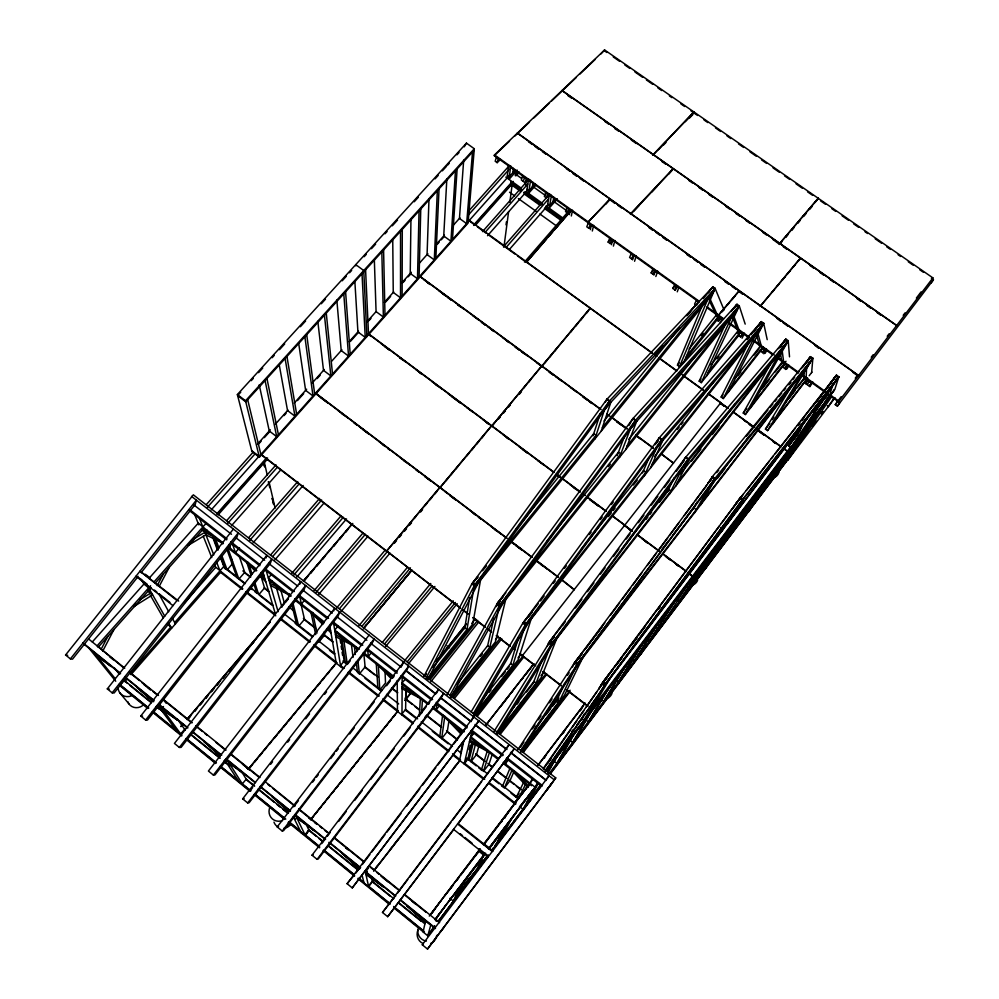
<?xml version="1.0" encoding="UTF-8"?>
<svg xmlns="http://www.w3.org/2000/svg" width="999" height="999" viewBox="0 0 999 999"><rect width="100%" height="100%" fill="white"/><g stroke="black" fill="none" stroke-linecap="round" stroke-linejoin="round"><path stroke-width="1.5" d="M400.537 231.281L400.524 297.789L393.244 292.407L392.744 239.485M402.122 296.004L402.285 229.37M401.973 714.972L402.172 677.022M410.951 219.106L410.239 273.414L417.495 278.746L419.043 210.889M405.594 710.464L405.919 690.471M406.019 699.05L406.143 691.47M419.081 276.973L420.766 208.991M804.158 371.116L803.97 378.671L806.043 380.157L807.642 378.009M428.983 198.938L427.072 254.608L434.303 259.902L437.337 190.722M806.043 380.157L806.63 366.72L812.861 358.304L810.539 356.655L801.298 368.643M435.864 258.142L439.048 188.848M446.84 178.983L443.731 235.989L450.936 241.234L455.444 170.779M419.28 716.333L420.354 698.388M452.485 239.498L457.13 168.918M421.541 713.411L422.427 700.012M439.697 487.837L491.458 425.786L368.594 334.078M463.686 160.152L459.453 218.406L466.645 223.626L472.515 151.96M440.01 487.812L491.633 425.924L553.783 472.315M466.458 143.132L237.362 394.543L251.923 451.511L259.365 457.255L468.081 223.052L474.3 148.751L466.458 143.132L464.273 146.803M811.625 372.627L812.861 358.304L702.509 501.61M436.863 704.195L436.251 709.69L439.423 705.706M507.08 178.022L508.578 166.021M510.726 165.884L509.003 179.395L517.257 170.117M506.018 224.862L506.431 221.79M511.063 186.338L511.463 183.267L512.262 183.828L509.827 202.31M512.812 172.74L513.374 168.381M512.05 182.867L512.2 181.681L473.913 224.738M503.946 246.978L508.616 211.551M439.71 737.1L442.707 714.672M515.521 175.424L517.757 171.915M444.805 716.32L441.658 738.636L447.302 731.48L448.963 720.828M525.549 184.89L526.211 180.394M526.623 192.02L528.608 178.784M491.57 426.348L541.608 366.021L420.017 276.611M491.695 426.186L541.783 366.146L600.724 409.49M530.569 180.182L528.546 193.406L535.751 185.24M532.405 186.763L533.079 182.467M464.722 628.558L469.642 597.752M570.978 210.439L526.248 262.487L546.528 239.086M466.62 631.743L474.225 585.726L596.091 435.314L593.768 433.603L515.696 529.845M481.031 577.322L472.739 624.125L428.084 679.732M547.215 206.781L549.537 193.744M551.498 195.155L549.15 208.167L557.342 198.789M553.071 201.548L553.846 197.315M569.355 214.598L570.254 210.24M571.316 215.996L572.539 210.19M541.508 366.483L590.247 308.042L468.606 219.892M541.683 366.608L590.409 308.167L651.86 352.697M460.514 753.471L463.099 741.52M459.59 760.339L463.798 740.983M487.487 646.415L493.831 618.369M496.491 606.555L497.152 603.608L505.831 592.782M497.44 605.194L498.064 602.484L500.449 604.308L499.825 607.017L736.525 311.064L738.511 306.805L736.226 305.182L632.804 418.743L628.92 425.499M489.31 649.55L499.55 605.444L620.829 453.871L618.493 452.147L555.357 530.944M590.334 229.608L591.346 225.312M464.148 763.935L471.84 731.58M592.307 231.019L593.668 225.312M469.193 749.799L470.254 745.391M506.331 596.977L495.404 641.87L450.924 697.876M467.719 759.34L472.152 741.42M429.845 915.334L480.132 848.825M468.993 760.152L473.414 742.619M475.499 744.255L470.954 761.688L476.573 754.47L479.021 745.541M828.333 390.884L827.184 395.279L829.27 396.778L834.877 389.223L838.835 376.798L836.5 375.137L813.211 405.769M431.793 913.386L435.015 908.516M611.413 244.693L612.537 240.472M613.386 246.116L614.909 240.497M427.747 935.776L430.756 925.161L425.562 920.953L423.077 931.992L427.747 935.776L433.578 928.059M517.332 133.142L610.002 199.013L587.774 222.515L494.293 155.657L494.505 154.907L604.595 49.95L693.893 111.95L693.581 112.7L691.021 110.926M428.084 934.864L434.677 926.16M829.27 396.778L832.567 385.227L838.835 376.798L796.128 440.646M497.165 162.662L498.214 159.016L496.253 157.605L495.204 161.264L497.165 162.662L500.524 159.44M517.107 133.903L517.457 133.029L630.756 213.561L630.456 214.273M510.539 664.148L518.406 637.849M632.579 259.852L633.828 255.707M634.577 261.276L636.251 255.756M431.693 930.094L434.627 926.011M512.25 667.27L525.187 625.087L645.854 472.352L643.506 470.616L580.681 550.024M481.418 769.917L487.524 750.174M523.326 181.418L524.463 177.81M525.299 182.829L526.436 179.221L522.489 176.398L521.366 180.007L525.299 182.829L528.621 179.558M531.93 616.545L518.319 659.54L474.05 715.933M435.864 920.903L437.225 916.607M489.535 752.16L483.391 771.465L488.986 764.223L492.32 754.158M593.069 435.764L600.199 413.711M522.24 655.819L720.828 402.672L708.279 393.581M594.904 438.948L604.52 409.602L611.088 401.536L601.186 431.193M265.971 558.029L266.883 555.257L140.734 716.046L145.629 720.029L147.465 720.092L270.404 563.249L271.79 559.09L145.629 720.029M653.858 275.075L655.219 271.004M655.856 276.511L657.692 271.079M546.353 197.902L547.564 194.33L545.579 192.919L544.38 196.478L546.353 197.902L549.65 194.605M600.973 53.921L604.595 49.95M567.519 213.037L568.793 209.515L566.795 208.092L565.534 211.613L567.519 213.037L570.779 209.715M299.675 584.39L300.674 581.655L174.438 743.431L179.37 747.439L181.094 747.402L304.096 589.597L305.619 585.526L179.37 747.439M675.237 290.384L676.223 287.712M456.88 880.544L458.966 877.509M677.247 291.82L678.746 287.824M617.157 455.681L624.687 435.664M541.945 660.314L533.154 683.416L526.498 691.982M547.44 645.866L548.538 642.981L562.787 624.737M619.492 457.405L630.357 428.883L636.887 420.754L625.736 449.587M548.488 644.33L549.438 641.833L551.86 643.693L550.886 646.166L785.164 345.754L787.449 341.683L785.139 340.035L685.539 457.442L681.355 464.023M738.736 291.446L739.11 290.771L610.177 199.126L588.211 221.915L587.936 222.627L699.1 302.123M588.786 228.259L590.122 224.775L588.124 223.339L586.788 226.835L588.786 228.259L592.007 224.9M535.327 685.089L550.961 644.842L671.016 490.946L668.656 489.198L621.915 549.025M507.092 759.203L505.294 763.81L508.416 759.752M574.113 589.735L561.8 579.982M574.25 589.56L561.938 579.807M609.715 199.738L610.002 199.013M610.177 199.126L605.706 204.196M557.667 636.238L541.371 677.31L497.29 734.09M440.334 932.092L444.293 927.01M458.566 888.461L453.421 901.185L449.887 898.338M333.641 610.951L334.727 608.279L208.416 771.041L213.386 775.074L214.972 774.924L338.074 616.171L339.71 612.175L213.386 775.074M608.141 242.12L609.54 238.661L611.563 240.11L610.152 243.556L608.141 242.12L610.277 239.847M652.734 155.082L693.893 111.95M652.896 155.195L694.055 112.063L818.169 198.239L817.769 198.938M502.435 786.45L510.002 768.206M709.278 295.629L679.495 366.645L677.459 365.172L702.272 305.394M630.631 214.398L673.351 168.794L800.424 258.029L760.089 306.418M457.117 896.29L462.612 883.104M459.84 890.983L458.728 893.606L461.55 889.884M463.461 882.367L458.978 893.805L457.729 892.794M458.703 894.192L463.698 882.367M684.864 359.977L715.147 288.386L712.849 286.8L703.259 298.626M512.125 769.879L504.408 787.999L509.977 780.719L514.11 771.24M477.734 852.796L478.234 851.623M462.425 888.735L463.536 886.15M694.055 112.063L693.731 112.812L697.577 115.472M642.507 472.902L649.225 457.392M631.618 258.916L633.091 255.507L631.068 254.071L629.595 257.48L631.618 258.916L634.79 255.482M672.876 169.418L673.189 168.681L561.975 90.584L561.725 91.346L562.087 90.472L653.046 154.345M673.351 168.794L668.793 174.013M644.355 475.774L656.48 448.101L662.986 439.897L650.561 467.907M718.306 321.203L719.455 318.644M720.341 322.665L722.077 318.818M651.161 272.914L652.709 269.543L654.745 270.991L653.184 274.363L651.161 272.914L654.308 269.443M739.285 334.752L701.261 382.642L699.2 381.156L725.399 324.051M735.239 307.317L736.226 305.182L734.203 308.541M701.261 382.642L733.441 313.137M706.593 375.924L739.285 305.844L736.975 304.245L735.227 306.631M476.223 870.629L478.883 864.934L482.679 859.927L479.882 865.783L467.132 882.504M482.829 856.855L483.379 855.718M564.747 683.453L556.331 701.31L558.516 702.996L576.898 664.71L696.315 509.64L693.943 507.879L673.076 534.952M572.514 666.97L574.462 662.849L590.534 642.007M579.12 658.391L581.143 654.183M673.413 463.236L661.063 453.608M501.436 822.065L502.709 819.417M672.827 288.424L674.45 285.09L676.485 286.551L674.874 289.885L672.827 288.424L674.899 286.089M583.566 656.043L564.535 695.167L520.654 752.347M504.657 818.293L506.643 814.222M401.773 665.983L403.658 662.137L277.198 826.922L282.255 831.031L283.579 830.656L406.818 669.942L408.728 666.108L282.255 831.031M742.045 338.199L744.517 333.167M516.271 797.339L524.213 781.218M674.313 477.722L667.007 492.519L668.768 490.259M669.355 494.268L682.779 467.42L689.235 459.153L675.536 486.338M525.661 784.215L518.244 798.9L511.038 793.231M763.011 347.914L723.239 398.564L721.178 397.065L748.551 342.844M754.17 331.718L755.581 328.933M759.028 325.699L760.614 322.565L762.911 324.2L760.776 328.359L525.287 626.535L526.073 623.95L523.676 622.102M759.29 325.711L761.388 321.591L763.686 323.226L767.207 339.648M498.751 839.172L504.37 828.134L496.316 843.943M720.828 402.672L720.354 403.421L724.125 406.156M723.239 398.564L757.866 330.569M496.903 843.718L505.057 827.771M728.546 391.795L763.686 323.226L652.097 464.448M697.215 304.37L698.351 302.185L696.291 300.711L694.605 304.008L696.653 305.469M498.451 841.67L507.817 823.451M423.826 676.598L471.878 583.866L477.984 577.21M101.161 649.263L107.792 636.475M102.722 651.136L113.911 629.595M502.06 836.912L511.75 818.256M527.959 787.125L532.242 778.895M426.011 678.309L474.263 585.689L480.357 579.02L428.184 678.733M544.355 758.229L545.791 755.494M157.155 585.676L163.287 574.063M159.178 586.413L169.218 567.395M436.526 693.169L438.549 689.41L312 855.206L317.108 859.34L318.306 858.865L441.62 697.152L443.656 693.393L317.108 859.34M763.848 353.808L766.483 348.876M765.147 353.321L766.57 350.661M739.11 290.771L718.044 315.672L706.668 307.542M858.466 375.599L739.285 290.884L718.581 315.135L718.219 315.796L723.276 319.418M716.495 319.668L718.244 316.421L720.316 317.894L718.543 321.141L716.495 319.668L718.506 317.307L709.003 296.778L715.122 288.411L723.988 309.815M562.499 733.865L563.936 731.218M563.399 733.079L565.571 729.083M605.319 402.122L606.818 399.388L712.1 287.724L714.372 289.348L712.537 293.694L474.662 587.424L475.137 584.602L472.752 582.779M739.285 290.884L738.91 291.571L742.707 294.268M446.965 694.967L497.19 603.571L503.196 596.815M609.265 401.186L605.506 408.004L710.439 296.129L714.372 289.348L609.265 401.186L606.818 399.388M522.589 809.977L537.437 782.966M449.912 695.316L499.587 605.406L505.581 598.638L451.098 696.927M527.035 802.622L536.451 785.539M523.751 808.803L524.4 807.629M524.812 807.604L525.998 805.469M526.123 805.294L538.473 783.004M784.914 363.574L745.341 414.56L743.256 413.049L770.341 364.123M783.628 342.757L785.913 339.061L788.211 340.696L750.624 407.754M579.682 711.251L581.193 708.553M745.341 414.56L782.442 348.102M818.169 198.239L779.295 243.968L818.343 198.351L932.916 277.897L932.442 278.559M580.519 710.501L582.804 706.443M693.593 508.491L697.24 501.973M705.269 487.637L706.73 485.027M694.505 512.849L709.215 486.85L715.646 478.521L700.649 504.857M547.664 772.339L554.47 760.339M547.714 772.951L556.106 758.179M817.931 199.051L818.343 198.351M740.546 336.888L742.382 333.678L740.309 332.192L738.486 335.414L740.546 336.888L743.531 333.316M635.264 420.554L631.368 427.285L734.452 313.524L738.511 306.805L635.264 420.554L632.804 418.743M581.518 718.818L584.627 713.423M621.515 657.792L601.76 683.766L598.651 689.16L607.417 676.535L543.381 768.318M471.166 711.912L522.802 623.201L526.748 618.618M571.878 737.374L556.818 763.273L554.408 761.388M785.763 369.493L788.561 364.66M605.307 680.356L608.403 675.037M558.304 761.3L573.501 735.227M786.912 368.906L788.436 366.296M473.364 713.636L525.212 625.049L531.118 618.169L474.275 715.034M471.565 720.566L473.713 716.882L347.103 883.715L352.247 887.899L478.871 720.916L352.247 887.899M582.929 721.852L604.208 685.639L722.964 529.32L720.579 527.547M588.911 713.96L610.851 676.91M589.098 714.647L572.614 742.407L570.217 740.546M574.088 740.459L590.709 712.537M760.576 351.223L762.487 348.052L764.572 349.55L762.662 352.709L760.576 351.223L762.549 348.826M655.069 444.705L659.09 438.037L760.614 322.565L759.228 324.775M606.131 692.17L588.249 721.74L585.851 719.904M806.917 379.32L767.544 430.631L765.459 429.12L791.158 386.65M803.208 366.733L804.819 364.073M589.71 719.817L607.729 690.072M661.563 439.847L657.517 446.516L758.728 330.844L762.911 324.2L661.563 439.847L659.09 438.037M807.379 361.601L809.802 357.605L812.125 359.265L807.679 365.784L710.301 485.289L714.647 478.796L812.125 359.265M772.302 419.655L773.9 417.02M808.179 360.564L810.564 356.618L805.194 363.861M767.544 430.631L807.142 365.734M772.801 423.788L812.886 358.266M622.989 669.929L603.733 701.286L601.348 699.45M605.182 699.375L624.562 667.856M493.918 731.643L550.511 640.621M496.128 733.378L550.998 644.805L556.805 637.824L497.577 733.229M638.898 648.963L618.356 681.967L615.983 680.157M619.343 680.806L640.821 646.316M621.216 678.196L642.007 644.855M805.706 383.766L807.929 380.219M656.181 626.161L634.265 660.963L631.892 659.153M635.676 659.09L657.717 624.138M782.791 367.12L784.764 363.998L786.862 365.497L784.877 368.619L782.791 367.12L784.739 364.697M732.167 509.265L740.958 497.09L739.335 499.65M809.852 386.738L812.836 382.018M640.609 654.557L642.657 651.336M688.024 459.265L683.84 465.846L783.141 348.264L787.449 341.683L688.024 459.265L685.539 457.442M672.502 604.62L649.3 641.083L646.94 639.298M650.711 639.235L674.025 602.609M692.344 576.485L688.973 573.214M720.978 532.417L743.456 498.926L727.097 524.375M688.024 583.94L690.721 579.732M693.768 575.711L664.21 621.403L661.85 619.63M692.557 577.959L695.292 573.713M704.657 562.2L678.958 601.91L676.61 600.149M680.344 600.087L706.143 560.239M517.582 750.137L574.487 662.812L580.219 655.731L578.508 658.341M780.843 346.628L785.139 340.035M720.479 541.321L693.581 582.592L691.233 580.844M694.942 580.794L721.952 539.373M520.516 747.202L523.926 741.97M532.455 728.908L535.014 724.987M538.424 719.755L540.983 715.846M549.512 702.772L552.072 698.85M567.42 675.336L569.13 672.714M520.654 750.574L576.923 664.672L582.642 657.592L521.003 751.535M732.005 526.023L732.492 525.274M707.392 564.36L735.414 521.628M708.229 563.361L737.374 518.943M710.089 560.789L738.336 517.769M722.402 544.517L751.648 500.212M723.751 542.744L753.096 498.301M833.141 384.29L790.908 447.552L788.81 446.029L810.239 413.686M828.233 386.513L830.806 382.629M766.995 479.957L736.613 525.736L734.302 524.025M794.043 439.135L797.439 434.016M799.138 431.456L801.685 427.609M833.129 380.232L836.525 375.112L830.231 383.566M737.949 523.988L768.431 478.071M806.118 363.049L809.802 357.605L712.137 476.96L707.816 483.466L710.776 479.845M805.107 383.092L807.155 380.007L811.363 383.017L809.302 386.101L805.107 383.092L807.991 379.42M786.975 451.71L787.362 451.136L783.591 448.401M807.204 384.603L809.265 381.518M750.699 507.142L783.603 458.054M825.524 396.166L827.085 393.818M748.426 512.05L751.298 507.767M798.626 438.236L764.647 488.711L762.337 487.025M812.112 420.442L778.471 470.454L776.173 468.781M779.757 468.743L813.511 418.606M785.501 461.588L823.713 404.945M786.775 459.902L788.636 457.142M789.397 456.019L791.121 453.459M798.014 443.244L800.599 439.41M802.322 436.863L819.567 411.313M822.152 407.48L823.875 404.932M828.159 399.175L830.306 396.004M834.452 389.872L546.053 770.541M787.05 459.29L787.949 459.94L831.905 396.316M834.465 397.59L828.296 406.605L827.409 405.969M543.456 769.068L547.839 762.736M549.587 760.202L570.616 729.782M572.365 727.235L576.748 720.903M578.496 718.368L583.753 710.764M586.388 706.955L596.903 691.745M544.73 771.34L609.852 678.408L545.666 770.803M612.599 670.042L601.348 684.839L602.647 682.604L605.094 684.477L603.783 686.713L838.099 377.772L835.763 376.111L735.676 503.933L743.393 494.13M742.682 499.363L738.186 505.781L838.099 377.772L742.682 499.363L740.159 497.514M546.578 779.232L549.038 775.748L422.29 944.792L427.522 949.05L551.81 783.316M831.205 382.567L835.763 376.111M138.212 576.348L72.49 659.19L70.392 658.89L65.572 654.994L193.331 494.817L555.756 777.909L551.073 784.352L552.547 782.429M931.405 278.346L933.428 279.745L837.362 406.156L835.251 404.645L841.158 396.678M827.11 393.681L838.511 401.835L838.948 401.211L830.082 394.867M858.016 376.223L858.566 375.462L760.639 305.869L800.586 258.154L896.59 325.562M837.362 406.156L839.522 403.134L837.399 401.61M896.128 326.211L896.677 325.437L779.857 243.394L779.47 244.093L781.493 241.721M931.105 282.954L933.428 279.745M432.692 912.137L440.821 900.873M506.356 814.809L509.49 810.489M505.806 815.946L515.034 803.184M437.125 916.932L440.197 912.699M436.938 917.544L445.991 905.044M511.451 818.83L514.597 814.51M510.876 819.942L520.129 807.204M607.03 399.125L472.977 582.504L475.362 584.328L477.51 583.741L610.764 401.548L607.03 399.125L608.329 399.762M475.362 584.328L609.477 400.911M708.478 292.769L712.849 286.8M633.016 418.481L636.588 420.791L502.672 603.321L500.674 604.033L498.276 602.197L633.016 418.481L634.14 418.993M500.674 604.033L635.476 420.279M659.303 437.762L523.888 621.815L526.298 623.663L528.134 622.814L662.712 439.96L659.303 437.762L660.264 438.161M528.496 617.22L532.18 612.212M540.484 600.948L544.168 595.941M553.371 583.416L555.219 580.906M564.435 568.394L566.271 565.884M589.31 534.577L591.158 532.067M600.374 519.555L602.21 517.045M611.425 504.52L613.261 502.022M526.298 623.663L661.775 439.585M755.194 330.007L761.363 321.616L750.973 334.752M763.661 323.251L757.479 331.631L762 348.651M685.751 457.167L688.998 459.24L553.733 642.432L552.072 643.418L549.65 641.558L685.751 457.167L686.525 457.43M552.26 639.323L554.108 636.825M562.437 625.524L565.222 621.765M575.412 607.966L581.893 599.188M587.449 591.658L593.93 582.879M600.411 574.1L605.044 567.819M613.374 556.53L618.93 549M626.336 538.973L630.044 533.953M638.373 522.664L643.93 515.134M651.336 505.094L657.817 496.316M664.298 487.537L669.854 480.007M676.335 471.228L680.968 464.96M552.072 643.418L688.236 458.991M779.682 347.49L781.455 345.08M783.228 342.682L785.888 339.086L778.433 348.626M712.349 476.685L715.434 478.633L578.009 663.274L575.574 661.413L712.949 476.81L709.253 481.805M581.693 654.058L575.574 661.413M585.389 649.063L593.718 637.837M595.566 635.339L604.807 622.852M610.352 615.359L619.592 602.884M622.365 599.138L630.681 587.899M632.542 585.402L641.783 572.927M647.327 565.434L656.568 552.959M658.416 550.461L667.657 537.974M669.505 535.476L678.746 523.001M684.303 515.509L693.543 503.021M695.391 500.524L704.632 488.049M578.009 663.274L714.859 478.521M740.371 497.24L743.281 499.063L605.319 684.19L602.859 682.317L740.783 497.227L721.266 523.488M612.549 669.805L602.859 682.317M614.41 667.307L719.417 525.998M605.319 684.19L742.894 499.088M427.522 949.05L555.756 777.909M505.007 750.661L509.178 744.592L382.492 912.474L387.674 916.682L514.373 748.651L457.817 824.175M454.07 829.133L387.674 916.682M395.604 895.666L382.492 912.474M397.465 893.181L407.754 879.545M409.627 877.072L450.774 822.539M452.647 820.067L481.63 781.643M483.504 779.17L502.197 754.382M527.135 802.622L540.459 784.889M548.776 774.025L791.345 453.521M821.278 413.973L823.151 411.501M469.068 879.732L476.423 870.017M482.854 861.525L486.525 856.667M494.805 845.741L496.64 843.306M786.425 460.352L789.222 456.655M796.49 447.065L798.363 444.592M812.437 425.999L816.183 421.041M463.361 887.487L465.247 885.002M491.608 850.174L493.494 847.676M438.386 921.041L488.211 855.194M491.87 850.361L523.001 809.227L519.517 806.48M438.261 921.428L488.336 855.231M491.67 850.836L540.983 785.714M550.399 773.276L787.986 459.278L550.237 774.013M438.324 921.702L487.137 857.192M491.833 850.986L540.821 786.45M787.949 459.94L834.939 397.814M353.833 875.686L347.103 883.715M355.719 873.201L360.427 867.007M362.312 864.522L369.855 854.595M371.728 852.11L384.915 834.739M386.8 832.254L400.924 813.636M406.581 806.193L419.767 788.823M422.589 785.102L435.776 767.719M437.662 765.246L451.785 746.628M453.671 744.143L466.845 726.773M483.753 844.068L533.116 779.095M429.27 916.083L479.832 849.512M483.441 844.767L528.583 785.339M729.12 521.228L838.86 376.773M460.839 875.037L474.887 856.543M475.536 855.968L480.119 849.662M484.253 844.217L502.047 820.791M530.007 784.103L528.471 786.138L518.144 775.187M547.464 763.561L551.173 758.678M571.578 731.792L573.438 729.345M577.147 724.462L581.78 718.343L583.99 720.054L545.966 770.192M796.166 435.926L799.862 431.056M813.723 412.799L827.584 394.543M788.81 446.029L797.814 434.165M824.225 399.363L826.111 396.878M591.645 709.265L791.133 446.178M825.386 401.111L829.382 395.791M798.276 437.45L834.29 389.947M545.666 771.727L830.956 395.492L546.178 771.278M525.536 799.3L520.017 806.58L533.154 789.809L528.396 795.741M817.794 413.598L819.679 411.126M484.665 853.758L435.027 919.517L484.977 853.608M488.399 848.825L535.114 787.187L503.346 762.287M488.573 848.85L534.615 788.086M462.212 884.078L485.601 853.208M489.348 848.263L507.13 824.799M461.975 884.639L485.289 853.87M488.923 849.088L506.73 825.561M537.874 765.334L585.202 703.021M538.199 765.047L583.528 705.481M623.401 655.319L636.613 637.949M638.498 635.464L645.104 626.785M658.304 609.415L660.189 606.942M798.164 425.537L800.049 423.064M801.922 420.591L803.808 418.119M616.358 665.109L621.99 657.704M631.368 645.379L636.987 637.974M816.208 402.322L832.242 381.243M517.195 796.116L519.055 793.681M838.511 401.835L932.916 277.897M321.69 843.631L325.462 838.698M327.347 836.238L330.169 832.529M338.636 821.428L346.166 811.563M354.633 800.461L362.162 790.596M370.641 779.495L378.171 769.63M386.638 758.528L394.168 748.663M403.584 736.338L410.177 727.697M419.58 715.371L426.173 706.73M428.059 704.27L429.932 701.798M855.269 378.196L857.142 375.724M871.24 357.242L873.126 354.77M887.224 336.276L889.11 333.816M903.208 315.322L905.082 312.862M916.37 298.064L921.066 291.908M835.251 404.645L838.061 400.949M293.706 806.792L298.451 800.624M312.662 782.092L314.56 779.62M316.458 777.16L318.356 774.687M330.681 758.628L334.465 753.683M336.363 751.211L338.261 748.75M349.638 733.928L354.37 727.747M368.594 709.215L374.288 701.81M386.601 685.751L390.397 680.806M392.295 678.333L394.193 675.873M521.228 750.861L559.428 701.086L557.242 699.4L534.865 728.508M774.812 420.492L807.304 378.159M809.165 375.736L811.95 372.115M522.627 752.147L570.104 690.234M523.376 752.334L569.792 691.808M809.689 363.249L576.648 665.921L577.784 663.561L575.349 661.688L574.225 664.06L581.843 654.195M784.789 403.259L804.295 377.884M545.916 714.872L550.649 708.716M552.547 706.243L558.916 697.964M765.459 429.12L769.842 423.414M788.735 398.826L795.366 390.184M797.264 387.712L804.857 377.847M247.677 802.934L374.088 639.035L372.315 642.944L249.138 802.684L247.677 802.934L242.657 798.863L369.056 635.102M250.774 790.022L252.672 787.574M270.667 764.247L272.565 761.787M287.724 742.145L289.61 739.697M305.719 718.818L309.515 713.91M324.663 694.268L326.561 691.82M709.49 481.456L713.161 476.698M592.432 639.547L601.91 627.235M661.688 549.712L668.331 541.108M708.641 488.811L750.237 434.865M789.01 384.59L790.896 382.13M792.781 379.682L794.68 377.222M797.514 373.551L799.4 371.091M717.257 478.509L724.849 468.668M500.274 734.29L546.89 674.175M510.002 712.162L533.928 681.393L536.101 683.079L496.89 733.578M759.04 391.795L782.979 361.001M516.982 704.22L518.881 701.773M743.256 413.049L746.79 408.516M761.887 389.086L769.505 379.27M775.224 371.915L782.854 362.113M540.996 675.674L543.868 671.99M752.509 404.383L786.001 361.251M499.275 733.903L546.028 673.651M680.619 473.863L735.276 403.883M549.438 643.106L554.22 636.975M645.978 519.455L647.889 517.007M649.8 514.56L651.71 512.112M659.352 502.322L666.046 493.756M691.308 461.388L700.848 449.175M712.299 434.515L718.968 425.974M486.051 724.762L533.703 663.723M485.989 724.974L533.853 663.848M486.151 725.099L488.061 722.652M500.437 706.793L509.003 695.816M510.914 693.381L512.824 690.933M521.391 679.957L523.289 677.509M525.199 675.074L530.919 667.757M375.799 867.844L377.709 865.409M390.072 849.55L391.983 847.115M393.881 844.667L398.638 838.573M414.822 817.844L416.733 815.396M429.095 799.537L431.006 797.102M432.904 794.667L437.662 788.561M453.846 767.831L455.756 765.396M373.651 870.803L460.339 759.715M373.813 870.941L460.502 759.839M677.235 482.967L788.211 340.696M369.555 885.426L372.39 881.78L371.553 877.234M465.047 762.786L466.833 760.489M680.307 465.596L684.003 460.876M473.776 732.617L470.629 736.638L498.501 758.491M368.743 867.681L365.409 871.952L368.606 886.637M471.166 736.725L474.3 732.717M365.559 873.488L383.991 887.299L365.734 874.325L367.207 871.365M471.366 738.124L469.805 740.109L481.63 746.553M365.734 874.325L367.382 872.214M809.302 386.101L812.187 382.417M482.854 698.938L510.726 663.498L512.899 665.172L473.514 715.309M734.977 378.284L759.989 346.478M489.073 692.357L490.984 689.922M501.498 676.548L505.319 671.69M507.23 669.255L509.14 666.82M721.178 397.065L722.951 394.817M737.974 375.686L740.846 372.028M754.257 354.982L759.04 348.888M517.994 657.929L520.866 654.27M730.319 388.349L763.011 346.728M476.061 715.771L523.014 655.931M477.335 716.258L523.501 657.404M112.163 692.831L238.237 532.879L236.963 537.1L114.123 693.006L112.163 692.831L107.305 688.885L233.366 529.07M746.29 490.447L769.455 461.026M771.378 458.578L773.313 456.131M775.236 453.671L795.504 427.934M797.427 425.474L799.362 423.027M801.285 420.567L829.27 385.015M522.777 623.239L538.161 603.771M654.57 456.618L716.271 378.621M747.127 339.623L749.05 337.187M608.391 516.57L611.276 512.937M613.199 510.501L615.109 508.066M633.366 484.99L637.212 480.132M677.247 429.495L679.183 427.048M681.118 424.6L683.054 422.152M70.392 658.89L196.341 500.137L195.23 504.458L141.109 572.689M495.417 639.872L498.326 636.213M450.262 697.14L489.81 647.352L487.662 645.679L456.768 684.515M708.229 372.402L740.122 332.267M452.997 697.677L500.462 637.861M454.47 698.401L501.81 638.723M424.725 717.594L426.61 715.234M711.001 364.835L739.035 329.583M480.444 656.343L482.355 653.933M699.2 381.156L700.973 378.921M717.045 358.703L718.968 356.281M737.25 333.291L739.173 330.869M449.862 899.937L458.104 889.61M455.619 892.332L458.404 888.848M430.02 679.72L477.697 620.329M306.318 834.177L308.878 829.907L305.032 834.689L305.357 835.364M430.806 681.78L478.646 622.127M546.615 541.858L553.421 533.379M628.658 439.46L701.335 348.726M731.156 311.513L737 304.208M608.403 466.62L610.352 464.198M627.11 446.016L739.285 305.844M784.877 368.619L787.786 364.972M404.882 700.274L410.726 693.006M424.363 676.061L426.311 673.651M436.039 661.538L466.233 624.025M405.045 700.399L410.889 693.131M424.513 676.186L426.461 673.776M436.201 661.663L466.396 624.15M310.514 819.555L398.052 710.714M310.677 819.692L398.214 710.838M432.867 667.557L464.847 627.784L466.995 629.445L427.272 678.895M689.185 348.851L716.37 315.047M311.713 818.631L313.649 816.208M315.597 813.798L317.545 811.375M319.48 808.965L321.428 806.543M323.376 804.12L325.312 801.71M327.26 799.287L329.208 796.877M332.118 793.243L334.066 790.833M336.001 788.411L337.949 786.001M339.897 783.578L341.845 781.156M348.639 772.702L350.587 770.279M352.535 767.869L354.47 765.446M356.418 763.024L358.366 760.614M360.302 758.191L362.25 755.781M369.056 747.314L371.004 744.904M372.939 742.482L374.887 740.059M376.835 737.649L378.771 735.227M385.577 726.773L387.525 724.35M389.473 721.927L391.408 719.517M393.356 717.095L395.304 714.685M677.459 365.172L679.245 362.949M701.186 335.652L703.109 333.254M471.678 623.526L475.574 618.681M686.375 356.381L718.418 316.508M722.302 311.676L724.238 309.253M679.22 367.22L717.707 319.068M403.696 685.064L402.122 687.012L413.211 692.894M450.462 888.186L453.259 884.714M444.692 895.778L452.984 885.501M408.179 664.098L457.192 603.633M602.409 427.522L715.147 288.386M405.332 679.008L402.147 682.954L428.996 703.995M404.096 661.363L453.271 600.824M654.845 355.095L662.587 345.567M686.788 315.759L695.491 305.032M655.019 355.219L662.762 345.691M687.924 314.697L695.666 305.157M407.217 661.813L455.394 602.447M477.684 576.698L471.84 583.891L474.263 585.689M482.517 570.754L486.413 565.933M604.02 420.966L679.67 327.697M762.662 352.709L765.609 349.101M716.683 472.614L718.656 470.204M746.253 436.463L767.931 409.94M769.904 407.53L772.851 403.908M774.824 401.498L776.797 399.088M778.77 396.678L781.73 393.069M783.691 390.659L785.664 388.249M788.623 384.627L790.596 382.217M371.503 652.522L368.306 656.418L367.757 650.062M382.355 642.394L430.756 583.466M356.243 661.975L357.48 672.402L359.39 673.9L365.122 666.932L363.811 653.334M384.478 644.055L431.88 586.301M385.664 646.503L434.89 586.45M350.187 660.926L347.315 664.397L343.806 640.059M358.753 625.936L407.367 567.407M361.863 626.398L410.452 567.832M364.548 626.86L366.533 624.462M369.518 620.854L371.516 618.456M374.5 614.86L376.486 612.462M378.471 610.052L381.456 606.455M383.454 604.058L386.438 600.449M388.424 598.051L391.408 594.455M393.394 592.057L396.378 588.448M398.376 586.051L401.361 582.454M403.346 580.044L411.301 570.454M363.711 628.184L411.463 570.566M363.311 628.945L412.075 570.117M248.289 769.068L336.651 662.412M248.451 769.193L336.813 662.537M249.55 768.181L252.522 764.585M254.508 762.187L257.492 758.603M259.465 756.206L262.45 752.609M264.435 750.212L266.421 747.814M269.393 744.23L271.378 741.832M274.35 738.236L276.711 735.401M278.696 733.004L281.668 729.407M283.654 727.01L286.638 723.413M288.624 721.016L291.596 717.419M293.581 715.022L295.567 712.624M298.551 709.028L300.537 706.63M302.522 704.233L305.494 700.636M307.48 698.239L310.464 694.642M312.45 692.245L315.422 688.648M317.407 686.251L320.392 682.654M322.377 680.257L324.363 677.859M327.347 674.263L329.333 671.865M331.893 668.768L334.29 665.871M337.949 626.236L334.727 630.094L359.228 649.3M337.475 632.355L335.489 634.74L345.866 640.084M552.447 638.299L554.395 635.976M460.614 608.354L386.65 551.048L439.897 487.574L505.831 537.549M393.556 543.181L396.516 539.66M398.489 537.312L401.448 533.778M403.409 531.431L406.368 527.909M408.341 525.561L411.301 522.04M414.248 518.518L416.221 516.158M420.167 511.463L422.14 509.115M425.087 505.594L427.06 503.246M430.02 499.725L431.993 497.365M434.94 493.843L436.913 491.496M445.954 480.719L447.939 478.359M450.911 474.812L452.897 472.44M455.869 468.906L457.854 466.533M466.783 455.894L468.756 453.534M471.74 449.987L473.713 447.627M476.698 444.08L478.671 441.72M481.655 438.174L483.628 435.801M492.694 425L494.692 422.614M497.689 419.043L499.687 416.658M502.697 413.087L504.695 410.701M507.692 407.13L509.69 404.745M518.681 394.018L520.691 391.633M523.688 388.062L525.686 385.676M528.683 382.105L530.681 379.72M544.78 362.912L546.753 360.564M549.725 357.018L551.698 354.657M554.67 351.124L556.643 348.763M570.491 332.255L572.477 329.895M575.449 326.361L578.409 322.814M580.394 320.454L583.354 316.92M586.326 313.386L588.311 311.026M339.41 608.766L387.5 551.423M394.518 543.056L396.516 540.671M399.525 537.087L401.536 534.702M404.533 531.118L406.543 528.721M409.54 525.137L411.551 522.752M420.567 512L422.565 509.615M498.451 419.118L500.462 416.733M503.459 413.149L505.469 410.764M508.466 407.192L510.464 404.795M519.48 394.056L521.478 391.67M341.034 611.538L389.985 553.109M318.843 641.995L324.613 635.114L324.038 632.105M772.239 292.22L774.225 289.835M777.222 286.263L779.22 283.878M782.217 280.294L785.214 276.723M787.212 274.338L790.209 270.754M793.194 267.183L795.192 264.797M798.189 261.214L800.187 258.841M336.313 608.316L385.414 549.812M261.201 454.782L386.488 551.273L439.722 487.45L315.634 393.394M318.868 594.218L368.019 536.176M304.658 600.149L301.411 603.97L299.75 596.79M313.936 590.834L363.249 532.729M316.034 592.469L365.322 534.328M284.253 603.421L288.274 598.713M303.359 581.031L351.611 524.475M285.414 602.36L288.436 598.826M303.509 581.156L352.772 523.414M282.542 605.856L284.478 603.583L280.844 590.134M304.42 580.157L307.442 576.623M310.452 573.089L313.461 569.555M316.483 566.021L319.493 562.487M322.515 558.953L324.525 556.605M328.534 551.885L330.544 549.537M333.566 546.003L336.576 542.469M339.585 538.936L342.607 535.402M345.617 531.868L347.627 529.52M304.583 580.269L307.592 576.735M310.614 573.214L313.624 569.68M316.633 566.146L319.655 562.612M322.665 559.078L324.675 556.718M333.716 546.116L335.726 543.768M339.747 539.06L341.758 536.7M345.766 531.992L347.777 529.632M180.906 726.423L182.929 724.05M186.988 719.305L265.984 626.66M268.019 624.288L270.042 621.915M181.031 726.598L183.029 724.25M187.038 719.542L270.292 621.94M188.299 718.456L190.322 716.083M194.368 711.338L196.403 708.965M200.449 704.22L202.472 701.835M205.507 698.276L207.53 695.903M210.564 692.344L213.599 688.786M216.646 685.227L219.68 681.668M222.715 678.096L225.749 674.537M228.783 670.978L230.806 668.606M239.922 657.916L241.945 655.544M245.991 650.799L248.014 648.426M252.06 643.681L254.096 641.308M188.699 718.306L190.709 715.946M194.718 711.251L196.728 708.89M199.738 705.369L202.747 701.835M205.757 698.301L207.755 695.953M211.763 691.246L213.774 688.898M216.783 685.364L218.793 683.016M222.802 678.309L224.812 675.961M228.821 671.253L230.831 668.893M239.847 658.316L241.858 655.956M245.866 651.248L247.877 648.9M251.885 644.193L253.896 641.845M180.719 733.915L184.64 729.307M718.543 321.141L721.565 317.607M296.878 576.935L346.528 518.906M721.166 312.337L724.125 308.878M727.085 305.419L729.058 303.109M732.017 299.65L734.964 296.179M785.539 236.975L787.562 234.603M791.62 229.87L793.643 227.497M797.689 222.752L799.712 220.379M802.746 216.833L805.793 213.274M808.828 209.715L811.862 206.156M814.897 202.61L816.92 200.237M781.717 242.083L779.707 244.443L772.914 239.485M785.751 237.362L787.761 235.002M791.795 230.282L793.805 227.922M797.839 223.202L799.849 220.841M803.883 216.134L805.893 213.774M809.927 209.053L811.937 206.693M291.683 573.451L341.183 515.734M293.768 575.074L343.244 517.332M161.751 708.503L177.622 720.267L162.974 710.164L161.751 708.503L163.461 706.518M271.878 580.931L269.867 583.266L279.558 588.099M274.937 559.802L323.763 503.334M271.416 574.512L268.356 578.059L291.258 596.016M270.604 554.932L319.593 498.414M524.487 262.05L567.37 212.587M548.551 236.751L552.609 232.068M554.632 229.72L570.854 211.001M272.677 556.543L321.641 499.999M555.731 198.501L549.637 205.469L547.702 204.083M239.51 547.827L235.402 552.509L232.667 544.53M248.589 537.724L297.752 481.593M503.446 246.803L549.575 194.143M121.079 685.963L120.155 684.802L126.011 678.121M130.082 673.463L170.829 626.947L167.557 624.338M174.675 622.552L223.726 566.558L245.392 583.591M126.923 679.295L124.887 681.618L123.976 680.444M130.981 674.662L220.704 572.177L220.117 570.679L215.796 567.27L184.465 602.959M249.613 540.509L298.776 484.34M506.443 247.053L548.451 199.051M232.018 564.26L227.148 569.842L221.741 555.407M253.122 542.744L303.147 485.489M509.29 249.588L548.164 205.095M656.093 443.531L658.141 441.208M535.164 183.641L528.971 190.659L527.035 189.286M226.673 520.616L276.036 464.86M482.517 231.618L525.736 182.792M227.697 523.376L277.035 467.594M485.502 231.88L527.684 184.178M231.456 525.724L280.969 469.655M487.524 235.714L526.548 191.508M205.245 532.579L214.273 536.9L220.954 542.145L206.206 535.039L205.245 532.579L207.28 530.282M674.874 289.885L677.971 286.376M476.598 869.817L464.672 884.04L474.275 873.201M514.535 170.804L509.353 176.611L507.43 175.237M150.562 585.751L97.103 645.841L123.676 667.844M153.646 582.292L205.944 523.513M515.284 175.699L518.631 171.94M516.146 175.724L519.243 172.265M135.727 604.407L133.716 606.668L152.522 594.917L147.74 589.897M98.202 647.252L151.299 587.549M155.095 583.279L203.696 528.608L202.997 526.823L198.277 523.114L148.888 578.496M216.845 513.836L266.321 458.204M217.208 514.248L267.545 457.904M473.951 225.462L513.324 181.431M218.057 514.91L267.57 458.953M475.761 224.912L512.262 183.828M258.129 444.567L261.238 441.096M264.348 437.624L269.518 431.83M284.016 415.621L286.089 413.311M297.477 400.574L303.696 393.631M317.158 378.571L320.254 375.1M350.287 341.533L358.579 332.267M368.906 320.704L370.979 318.394M385.452 302.21L390.621 296.441M403.022 282.567L405.094 280.257M408.191 276.785L411.288 273.326M437.137 244.43L439.198 242.12M441.271 239.81L444.368 236.338M206.293 504.607L253.022 452.322M467.832 212.013L509.453 165.472M207.293 507.355L255.045 453.883M468.032 215.397L509.328 169.156M92.295 641.957L144.768 583.116M211.214 509.902L258.816 456.493M468.881 220.866L508.341 176.611M468.181 221.903L259.153 456.381L251.698 450.636M257.917 443.681L270.354 429.77M275.549 423.976L287.987 410.065M294.218 403.109L306.656 389.198M311.838 383.404L324.288 369.493M331.543 361.376L341.92 349.787M349.175 341.67L358.516 331.231M366.795 321.978L376.111 311.563M384.39 302.31L393.706 291.895M401.985 282.642L411.301 272.228M419.592 262.974L427.872 253.709M436.151 244.455L444.43 235.202M452.709 225.949L459.952 217.844M653.184 274.363L656.331 270.891M259.365 457.255L245.529 400.786L474.3 148.751M474.188 150.125L245.779 401.835L237.637 395.604L240.771 392.157M251.224 380.669L253.321 378.384M258.554 372.639L262.737 368.044M272.153 357.717L274.238 355.419M279.47 349.675L284.703 343.931M300.387 326.71L305.619 320.966M321.303 303.746L325.487 299.163M342.22 280.781L346.403 276.199M349.55 272.752L351.636 270.454M364.16 256.706L366.246 254.408M371.466 248.689L375.636 244.106M385.015 233.803L387.1 231.518M392.32 225.799L397.527 220.067M414.223 201.761L418.394 197.178M435.077 178.858L438.199 175.424M442.37 170.841L446.541 166.271M447.589 165.122L449.275 163.262M456.968 154.82L459.053 152.535M610.152 243.556L613.349 240.16M630.756 213.561L673.189 168.681M633.803 211.026L639.11 205.419M651.835 191.958L657.13 186.351M422.29 944.792L423.077 943.968M658.279 149.625L665.796 141.808M685.139 121.728L692.657 113.923M663.698 144.855L665.858 142.607M689.61 117.944L692.844 114.573M494.293 155.657L509.502 141.159M514.935 135.976L529.47 122.115M533.916 117.87L549.487 103.022M551.71 100.899L576.373 77.373M579.732 74.176L595.379 59.253M139.748 599.887L151.274 592.719M205.881 534.79L188.274 545.317L194.131 538.736L204.92 532.317M549.65 641.558L551.336 640.584M312 855.206L313.224 854.732M498.276 602.197L500.287 601.498M277.198 826.922L278.546 826.56M242.657 798.863L244.143 798.613M140.734 716.046L142.595 716.133M107.305 688.885L109.278 689.073M65.572 654.994L67.707 655.294M270.517 585.501L286.351 593.418M335.814 636.738L352.759 645.491M402.11 688.761L420.217 698.388M469.455 741.608L488.748 752.122M247.065 768.181L249.5 769.854L242.482 764.185M604.32 50.724L606.88 52.497M613.249 56.918L619.63 61.351M624.725 64.885L629.82 68.431M634.927 71.965L642.569 77.285M646.403 79.945L652.772 84.366M657.879 87.912L661.7 90.559M669.355 95.879L671.902 97.64M680.831 103.846L684.652 106.493M703.97 119.905L707.804 122.577M715.471 127.897L720.591 131.456M726.985 135.889L730.818 138.561M738.486 143.881L743.606 147.44M749.999 151.873L756.393 156.319M761.513 159.865L766.62 163.424M773.014 167.857L779.407 172.303M784.527 175.849L789.647 179.395M796.041 183.841L802.434 188.287M807.542 191.833L812.662 195.379M820.479 200.811L825.574 204.345M831.93 208.766L835.751 211.413M842.107 215.834L848.476 220.255M853.558 223.788L858.653 227.322M865.009 231.731L867.557 233.504M875.186 238.798L881.543 243.219M886.637 246.753L890.459 249.4M898.089 254.708L900.636 256.468M908.266 261.775L913.361 265.309M919.717 269.718L923.538 272.377M308.716 817.981L311.039 819.605M653.209 154.458L779.682 243.281M568.044 95.779L571.94 98.339M604.77 121.391L608.553 124.051M614.772 128.609L618.656 131.144M631.281 140.01L636.326 143.556M661.837 161.476L665.671 164.161M688.648 180.307L692.482 182.992M698.863 187.475L702.697 190.172M709.078 194.655L712.911 197.34M725.674 206.306L729.507 209.003M735.888 213.486L739.722 216.171M746.103 220.654L749.937 223.351M762.699 232.317L766.533 235.002M783.278 246.765L787.075 249.438M809.927 265.484L813.735 268.157M820.079 272.615L823.888 275.287M830.231 279.745L834.04 282.417M856.88 298.464L860.776 301.386M867.032 305.594L870.841 308.266M877.184 312.724L880.993 315.397M630.931 213.674L760.464 305.744M528.546 141.833L532.33 144.518M534.84 146.316L538.673 149.238M542.395 151.673L546.166 154.358M566.296 168.669L570.067 171.353M572.927 173.576L576.735 176.286M580.132 178.509L583.903 181.194M609.078 199.076L614.934 203.446M617.882 205.332L621.653 208.017M649.05 227.685L652.834 230.382M656.006 232.442L659.815 235.14M662.949 237.562L666.733 240.26M686.95 254.633L690.734 257.317M694.08 259.503L697.889 262.213M700.848 264.51L704.632 267.195M724.849 281.568L728.633 284.265M732.167 286.563L735.963 289.273M776.772 318.281L780.719 321.291M783.129 322.802L788.211 326.411M814.909 345.379L818.73 348.314M853.034 372.477L856.842 375.187M494.505 154.907L588.049 221.79M588.211 221.915L699.45 301.448M707.03 306.868L718.406 315.01M718.581 315.135L723.638 318.756M729.982 323.289L748.988 336.875M754.058 340.497L774.325 354.995M778.134 357.717L798.401 372.215M802.209 374.925L825.012 391.246M729.607 323.951L748.601 337.537M753.671 341.159L772.664 354.745M777.721 358.366L797.989 372.852M801.785 375.574L824.575 391.87M718.493 317.295L716.458 315.846L709.327 300.674M513.449 172.64L521.366 178.297M532.779 186.463L545.466 195.542M554.345 201.898L567.032 210.976M827.509 405.831L828.396 406.468M505.806 177.098L520.891 187.912M525.911 191.521L542.257 203.222M546.028 205.931L563.623 218.544M510.726 181.918L521.54 189.673M524.675 191.92L542.432 204.645M545.616 206.93L563.361 219.655M511.188 183.329L519.992 189.635M523.763 192.345L541.358 204.957M545.142 207.667L561.475 219.38M822.602 406.593L823.576 407.305M511.238 183.579L520.104 189.935M523.901 192.657L540.359 204.458M545.417 208.079L561.875 219.88M511.738 185.015L520.541 191.333M524.313 194.043L539.41 204.857M544.43 208.466L560.789 220.192M509.527 192.22L514.585 195.854M518.369 198.576L536.063 211.276M539.847 213.998L557.542 226.698M654.37 354.508L656.867 356.331M659.377 358.142L676.935 370.866M679.445 372.689L703.271 389.947M526.336 261.963L652.322 353.271M658.803 357.967L676.448 370.754M684.003 376.236L702.921 389.935M709.215 394.505L728.121 408.204M733.166 411.863L754.595 427.385M757.117 429.22L781.068 446.578M720.579 402.984L728.134 408.454M733.166 412.1L753.283 426.685M758.316 430.332L780.956 446.74M783.478 448.563L787.249 451.298M468.568 220.442L474.825 224.987M477.335 226.81L486.101 233.167M488.611 234.977L514.935 254.046M517.432 255.869L526.211 262.225M720.341 403.171L724.113 405.906M744.267 420.517L746.79 422.34M749.312 424.163L753.084 426.898M759.39 431.468L764.422 435.114M773.238 441.508L775.761 443.331M749.262 424.375L753.034 427.11M759.327 431.668L764.347 435.314M773.151 441.683L775.661 443.506M712.137 476.96L714.647 478.796M420.154 276.461L541.733 365.859M541.908 365.984L600.861 409.34M610.889 416.708L627.197 428.708M635.976 435.164L652.285 447.152M607.005 414.098L627.072 428.858M635.851 435.314L653.408 448.226M660.938 453.758L673.476 462.987M423.901 279.745L430.157 284.353M438.923 290.809L451.448 300.012M457.717 304.62L463.986 309.228M472.752 315.672L479.008 320.279M481.518 322.115L485.277 324.887M487.774 326.723L494.043 331.331M502.809 337.774L509.065 342.382M515.334 346.99L519.093 349.75M521.603 351.598L527.859 356.206M536.625 362.649L541.633 366.333M549.325 371.99L553.084 374.75M555.594 376.598L561.863 381.206M570.629 387.649L576.898 392.257M583.166 396.865L591.945 403.321M617.007 421.753L625.786 428.209M638.311 437.425L640.821 439.273M650.849 446.64L653.358 448.489M427.522 282.667L430.032 284.503M442.557 293.718L445.067 295.554M447.564 297.402L451.323 300.162M457.592 304.77L460.089 306.606M481.381 322.265L485.139 325.037M491.408 329.645L493.906 331.481M506.443 340.696L508.941 342.532M515.209 347.14L518.968 349.9M521.466 351.748L523.976 353.584M549.2 372.14L552.959 374.9M583.041 397.028L586.8 399.787M589.31 401.635L591.808 403.484M616.883 421.915L620.641 424.675M368.731 333.928L491.595 425.636M491.758 425.761L553.921 472.152M556.406 474.013L580.019 491.633M582.504 493.494L584.989 495.342M587.474 497.202L606.118 511.126M612.337 515.759L624.775 525.037M557.517 475.099L560.002 476.948M562.487 478.808L579.895 491.795M582.38 493.656L584.865 495.504M587.35 497.365L605.993 511.288M612.212 515.921L632.067 530.744M637.012 534.44L659.278 551.061M662.986 553.833L686.5 571.378M368.756 334.428L371.241 336.276M381.156 343.681L389.835 350.162M399.762 357.567L405.956 362.187M415.884 369.593L422.077 374.225M432.005 381.63L441.92 389.036M448.126 393.668L460.527 402.922M466.72 407.555L472.927 412.175M482.842 419.58L489.048 424.213M502.872 434.54L509.09 439.173M519.018 446.59L527.722 453.084M537.662 460.502L543.868 465.134M557.529 475.337L560.014 477.185M569.954 484.602L579.895 492.02M589.822 499.438L598.526 505.931M624.512 525.362L631.93 530.906M636.887 534.602L659.153 551.223M662.861 553.995L686.363 571.54M688.848 573.389L692.557 576.161M368.619 334.578L371.104 336.426M384.74 346.603L389.697 350.312M399.625 357.717L402.11 359.565M419.468 372.527L421.953 374.375M435.589 384.565L438.074 386.413M451.71 396.603L460.389 403.084M486.438 422.515L488.911 424.375M506.468 437.475L508.953 439.335M522.614 449.538L527.584 453.246M557.405 475.499L559.89 477.347M573.551 487.549L576.036 489.41M589.697 499.6L598.389 506.093M625.711 526.485L631.892 531.106M641.783 538.486L647.964 543.106M665.272 556.018L670.217 559.715M676.398 564.323L678.87 566.171M688.761 573.551L692.469 576.323M629.295 529.42L631.768 531.268M645.366 541.421L647.839 543.269M666.383 557.105L670.092 559.877M676.273 564.497L678.746 566.333M315.784 393.231L439.86 487.287M440.035 487.412L507.205 538.324M510.939 541.158L532.08 557.18M535.814 560.014L558.204 576.985M510.801 541.321L531.943 557.355M535.676 560.177L558.066 577.147M317.083 394.63L328.234 403.084M338.162 410.601L348.077 418.131M354.283 422.827L356.755 424.7M359.24 426.585L369.155 434.103M379.083 441.62L385.277 446.328M387.762 448.201L390.234 450.087M400.162 457.604L410.077 465.122M416.271 469.817L418.756 471.703M424.95 476.398L431.156 481.106M444.98 491.583L447.465 493.469M449.95 495.354L456.168 500.062M469.842 510.427L476.048 515.134M478.533 517.02L481.019 518.906M490.971 526.436L500.911 533.978M510.851 541.52L522.04 549.999M535.714 560.364L546.903 568.843M320.654 397.602L328.097 403.246M341.745 413.586L344.218 415.459M354.146 422.989L356.618 424.862M362.824 429.57L369.018 434.265M382.654 444.605L385.139 446.478M387.624 448.364L390.097 450.249M403.733 460.589L406.218 462.462M416.133 469.98L418.618 471.865M424.825 476.56L431.019 481.268M449.812 495.516L456.031 500.224M473.426 513.411L475.911 515.297M478.409 517.182L480.894 519.068M494.567 529.433L497.052 531.318M510.726 541.683L513.211 543.568M515.696 545.454L521.903 550.162M540.546 564.298L543.031 566.183M237.362 394.543L245.529 400.786M497.152 603.608L499.587 605.406M522.802 623.201L525.187 625.087M548.576 642.944L550.961 644.842M574.487 662.812L576.898 664.71M601.785 683.728L604.208 685.639M261.101 454.358L386.476 550.911M386.65 551.048L459.428 607.092M463.124 609.939L468.056 613.736M473.002 617.544L485.327 627.035M487.799 628.933L491.496 631.793M496.428 635.589L510.002 646.028M512.462 647.939L514.935 649.837M519.867 653.633L535.739 665.858M543.044 671.49L561.326 685.564M567.42 690.247L588.136 706.206M463.086 610.252L468.007 614.048M472.939 617.844L485.264 627.335M488.961 630.182L491.433 632.08M496.366 635.876L509.915 646.328M519.78 653.92L534.415 665.197M542.944 671.753L561.201 685.826M566.083 689.572L586.775 705.506M264.31 462.849L263.474 462.212L264.56 466.733M447.04 645.891L449.5 647.802M191.521 496.366L554.283 779.844M406.181 670.629L435.676 693.706M440.596 697.552L471.328 721.59M475.012 724.475L506.98 749.475M510.664 752.359L546.316 780.244M193.781 504.857L231.493 534.278M236.401 538.124L264.673 560.239M268.681 563.448L297.864 586.201M302.784 590.047L332.28 613.111M337.2 616.957L366.908 640.284M370.592 643.169L401.286 667.17M406.193 671.016L435.664 694.068M440.571 697.914L470.042 720.953M476.186 725.761L505.644 748.813M510.564 752.659L546.166 780.506M402.098 675.636L432.592 699.512M436.251 702.384L466.758 726.273M471.64 730.094L503.359 754.932M507.017 757.804L542.395 785.501M190.372 510.114L227.06 538.848M230.732 541.72L260.09 564.71M264.972 568.531L294.33 591.52M299.225 595.354L328.571 618.344M333.466 622.177L362.812 645.167M367.707 649L397.065 671.99M400.886 676.011L431.518 699.999M436.426 703.845L467.057 727.846M470.741 730.719L502.609 755.681M506.281 758.566L541.82 786.4M188.699 510.089L226.698 539.86M231.606 543.693L259.79 565.771M264.698 569.617L292.882 591.695M297.789 595.541L327.197 618.581M332.105 622.427L361.513 645.466M366.421 649.3L397.065 673.301M294.88 598.851L323.826 621.54M363.386 652.559L393.519 676.186M432.654 706.867L464.385 731.743M202.859 526.985L223.439 543.131M228.284 546.928L256.144 568.768M260.989 572.564L263.411 574.462L263.898 576.098L261.488 574.2M268.818 579.682L289.66 596.016M295.791 600.824L323.976 622.926M334.965 631.543L358.154 649.725M363.037 653.546L393.544 677.472M402.135 684.215L427.672 704.233M432.542 708.054L462.937 731.88M470.379 737.724L498.139 759.49M502.972 763.273L531.568 785.701M203.559 528.783L222.864 543.918M227.697 547.702L256.656 570.417M201.411 529.57L203.746 531.393M242.869 570.904L250.737 577.085M264.211 587.662L269.106 591.508M288.699 606.905L293.594 610.751M303.396 618.443L315.647 628.059M324.213 634.79L332.779 641.533M364.598 666.52L378.047 677.085M392.707 688.598L397.602 692.444M404.932 698.201L419.605 709.727M426.935 715.484L441.608 727.01M446.503 730.856L457.505 739.497M475.811 753.87L485.414 761.413M487.812 763.298L492.607 767.07M497.415 770.841L507.005 778.383M509.415 780.269L521.416 789.697M244.83 572.914L248.501 575.799M264.398 588.286L268.069 591.158M304.757 619.979L313.311 626.71M324.313 635.352L332.879 642.07M364.647 667.032L374.413 674.7M391.508 688.124L397.602 692.919M406.156 699.637L412.25 704.432M414.697 706.343L419.58 710.177M426.898 715.933L440.334 726.485M447.652 732.23L457.417 739.909M475.699 754.27L484.09 760.863M488.886 764.622L491.283 766.508M498.476 772.152L505.656 777.809M509.253 780.631L514.048 784.39M516.446 786.275L520.042 789.098M284.815 614.348L312.874 636.438M318.981 641.233L334.84 653.708M346.591 662.961L344.168 661.051L340.497 665.484L344.131 668.356M352.647 667.719L381.718 690.596M386.563 694.405L398.676 703.933M417.644 718.855L405.619 709.39L401.985 713.91L412.824 722.452M421.253 721.703L452.547 746.315M457.355 750.099L460.964 752.946M487.574 773.875L467.944 758.428L464.36 763.049L484.765 779.108M492.482 777.734L518.231 797.989M250.2 587.387L273.064 605.369M225.287 568.394L243.681 582.854M249.8 587.674L252.26 589.61M254.708 591.533L257.155 593.468M259.615 595.392L271.865 605.032M295.155 623.364L312.312 636.863M329.483 650.361L334.378 654.22M342.957 660.976L345.417 662.899M364.985 678.309L380.894 690.821M405.369 710.077L415.159 717.781M432.292 731.268L448.201 743.78M466.558 758.216L476.211 765.821M478.608 767.707L482.217 770.541M491.82 778.109L499.025 783.778M501.436 785.664L503.833 787.562M281.106 618.706L310.402 641.795M314.073 644.68L336.051 661.987M348.988 672.177L379.283 696.041M382.929 698.9L397.477 710.364M417.632 726.248L448.951 750.898M452.559 753.745L459.777 759.44M489.56 782.891L515.959 803.683M219.98 570.829L242.857 588.848M246.466 591.695L275.362 614.447M280.269 619.105L309.478 642.107M314.348 645.941L343.107 668.593M347.939 672.402L378.146 696.191M382.979 699.999L413.012 723.663M417.907 727.522L448.551 751.66M453.459 755.519L483.716 779.357M488.611 783.204L515.521 804.407M242.17 589.335L220.567 572.327L216.596 562.162M245.766 592.182L275.774 615.809M145.392 574.275L150.212 578.096M178.671 601.086L139.997 571.166L176.973 600.561M483.491 843.506L488.698 847.651M139.011 577.784L147.328 584.403M154.458 590.084L156.831 591.97M159.216 593.868L169.905 602.372M460.152 833.69L462.537 835.589M464.91 837.487L472.052 843.168M485.139 853.583L487.524 855.481M135.976 576.223L172.952 605.656M453.546 829.32L488.186 856.905M147.827 591.183L150.175 593.056M88.586 638.96L124.75 668.194M129.57 672.09L158.504 695.479M163.324 699.375L192.258 722.764M195.879 725.686L226.024 750.049M230.856 753.958L259.99 777.497M264.835 781.43L295.18 805.956M298.826 808.89L329.171 833.416M334.016 837.337L364.36 861.862M369.218 865.796L399.563 890.321M404.408 894.242L439.61 922.689M130.944 673.726L139.423 680.569M141.846 682.529L145.479 685.476M147.902 687.424L150.325 689.385M152.747 691.345L157.592 695.267M163.649 700.162L191.508 722.677M196.353 726.598L202.41 731.493M204.832 733.453L207.255 735.414M215.747 742.269L225.437 750.099M231.481 754.994L259.29 777.472M267.757 784.315L270.18 786.263M272.59 788.223L294.355 805.818M299.2 809.727L317.332 824.387M319.755 826.335L322.165 828.296M324.588 830.256L327.01 832.204M334.265 838.074L363.286 861.525M370.542 867.394L374.163 870.329M376.586 872.277L378.996 874.237M382.629 877.172L399.563 890.846M404.395 894.754L426.161 912.349M434.627 919.192L437.038 921.153M109.927 657.03L113.324 659.777M143.781 684.402L150.499 690.022M314.598 822.489L316.983 824.412M348.114 849.575L345.716 847.639L347.964 849.674M380.894 876.073L388.149 881.942M411.838 901.098L416.021 904.47M82.992 642.894L120.392 673.164M125.212 677.072L154.171 700.499M158.991 704.407L187.949 727.834M192.77 731.743L221.728 755.169M226.561 759.078L255.544 782.542M260.377 786.45L290.572 810.888M295.404 814.797L325.599 839.235M330.419 843.144L360.614 867.582M365.447 871.49L395.641 895.928M400.474 899.837L435.502 928.183M84.178 644.343L120.542 673.776M125.387 677.697L153.272 700.262M159.34 705.169L187.213 727.734M192.058 731.655L221.154 755.207M225.999 759.128L255.045 782.629M259.89 786.55L290.135 811.026M294.98 814.947L325.224 839.435M328.858 842.369L360.314 867.831M365.159 871.752L395.404 896.24M400.249 900.149L435.339 928.558M151.548 702.509L124.113 680.282L127.41 683.378M156.331 706.368L163.486 712.175M190.584 734.115L220.304 758.179M223.876 761.076L229.82 765.883M254.67 786.013L246.229 779.17L242.345 783.865L250.786 790.721M258.291 788.935L288.449 813.361M293.269 817.269L295.679 819.217M308.878 829.907L323.264 841.558M328.059 845.441L358.042 869.717M393.793 898.663L372.302 881.268L368.494 886.138L389.997 903.583M398.564 902.534L424.837 923.8M129.783 685.302L151.199 702.647M157.143 707.454L159.515 709.39M191.421 735.214L219.243 757.754M224.088 761.675L226.511 763.636M253.958 785.863L246.741 780.019L241.945 772.127M258.766 789.759L274.4 802.422M276.798 804.37L280.407 807.279M282.804 809.227L287.625 813.124M309.19 830.594L316.358 836.4M318.743 838.336L322.34 841.245M328.309 846.078L356.993 869.305M372.39 881.78L390.234 896.228M398.564 902.984L421.178 921.29M120.155 684.802L148.801 708.041M153.584 711.912L176.261 730.294M186.676 738.736L216.408 762.836M221.166 766.695L237.812 780.194M255.619 794.63L285.789 819.093M289.41 822.027L300.274 830.843M305.032 834.689L319.43 846.365M324.238 850.261L354.233 874.587M359.041 878.471L363.836 882.367M393.581 906.48L423.451 930.706L423.201 931.817L394.28 908.191M119.106 684.365L147.265 707.192M152.797 711.675L181.83 735.214M185.876 738.573L215.634 762.699M220.205 766.32L250.599 791.058M254.907 794.455L284.103 818.218M288.748 821.977L319.705 847.002M323.651 850.274L354.62 875.386M358.166 878.183L390.035 904.02M394.38 907.542L424.463 932.017M119.58 685.451L147.815 708.503M152.298 711.975L181.706 735.988M186.239 739.497L215.584 763.473M220.18 767.02L249.475 790.946M254.108 794.53L284.578 819.405M288.212 822.352L319.593 847.801M323.102 850.474L354.533 876.135M358.079 878.833L389.473 904.457M153.696 701.71L137.175 687.537L152.635 701.335M220.017 755.956L204.133 741.733L220.217 755.544M289.211 811.488L272.19 796.815L288.686 811.65M359.415 868.418L341.533 852.934L359.565 869.217M425.349 921.902L406.655 905.656L425.224 922.477M256.556 570.816L246.603 562.262L255.132 570.941M260.839 575.174L265.122 579.545M260.464 576.373L265.796 581.793M312.4 613.848L322.739 624.475M326.873 628.721L331.019 632.979M319.243 619.205L323.389 623.488M328.584 628.821L330.669 630.956M379.22 666.246L390.884 678.346M386.163 671.69L392.207 677.959M454.158 724.999L461.638 732.854M447.09 719.467L461.438 734.502M510.988 769.567L527.809 787.399M119.705 692.732L128.921 703.883M89.048 648.276L115.747 681.231M93.844 652.16L115.247 678.721M114.485 668.019L119.281 674.125M157.817 705.419L177.173 731.518M159.94 705.656L181.456 734.914M164.248 700.649L166.009 703.121M177.447 719.193L185.364 730.319M238.636 781.355L224.85 760.077M227.26 760.152L242.869 784.702M141.296 579.432L143.931 584.053L148.701 587.849L146.753 584.415M150.262 595.117L163.374 618.056M149.6 589.447L164.76 616.233M168.544 622.926L171.578 628.284M159.041 594.155L168.719 611.725M172.44 618.493L175.412 623.9M300.786 831.655L301.523 833.141M293.319 816.807L300.624 831.518M295.692 815.521L305.195 835.226L309.028 830.456L306.593 825.087M194.78 514.847L198.739 524.812M203.259 536.201L211.738 557.542M214.56 564.66L215.697 567.507M199.588 518.618L213.761 554.907M732.504 316.983L738.086 331.543L740.134 333.004L733.104 314.235L739.26 305.869L745.192 324.113M212.912 537.712L217.282 549.537M220.604 558.029L224.45 568.194M213.823 537.986L218.194 549.562M221.466 558.254L225.537 569.03M213.724 538.361L218.107 549.949M220.841 557.205L225.225 568.793M215.796 539.535L219.031 548.189M226.823 549.2L237.025 577.622M227.922 548.301L238.886 579.083L244.73 572.365L239.385 556.568M230.919 557.305L232.48 561.688M229.233 544.755L230.644 548.776M246.753 562.275L251.086 575.549M253.496 582.917L256.868 593.231M248.276 562.375L252.073 574.125M254.458 581.48L258.729 594.705L264.56 587.936L260.914 576.023M263.049 572.589L275.462 614.173M266.146 570.466L278.134 611.725M276.511 587.986L281.893 607.317M756.767 335.726L759.939 347.177M288.936 593.568L289.685 596.528M291.571 603.933L296.828 624.675M292.807 602.534L298.713 626.161L304.495 619.305L301.024 604.32M362.125 875.349L363.961 882.879M264.698 466.57L263.624 462.05L264.448 462.687L267.195 474.912M268.319 481.668L269.767 487.712M272.302 498.276L273.751 504.308M272.165 498.426L273.614 504.458M247.69 399.737L260.889 454.433M269.131 482.292L275.112 508.079M259.216 384.815L269.28 430.981L276.711 436.675L265.072 380.582M310.951 612.3L315.684 634.577M312.675 612.412L316.995 633.129M266.958 378.496L278.434 434.752M279.208 364.635L287.537 410.564L294.955 416.208L285.09 358.516M329.707 625.474L336.263 663.199M286.95 356.468L296.653 414.31M333.616 623.326L340.696 666.695M340.222 639.947L340.696 643.006M341.159 646.078L341.633 649.138M342.095 652.21L342.57 655.269M340.921 639.585L344.118 660.751M341.783 638.473L345.492 663.423M298.614 342.894L305.619 390.359L312.999 395.966L304.87 336.713M780.569 353.646L781.905 362.887M306.718 334.677L314.685 394.081M783.965 364.36L781.98 349.126L788.186 340.734L789.522 356.843M351.298 643.531L353.059 657.454M354.295 645.579L355.357 654.52M317.819 321.378L323.501 370.367L330.869 375.924L324.438 315.147M356.343 647.19L356.855 651.635M357.867 660.551L359.39 673.9M326.261 313.137L332.53 374.051M336.838 300.1L341.208 350.574L348.551 356.094L343.781 293.831M345.592 291.845L350.199 354.245M376.236 663.099L377.897 688.461M354.87 281.556L357.917 331.905L365.234 337.375L362.025 273.738M378.321 665.059L379.82 689.972L385.514 682.954L385.002 670.841M355.819 265.859L355.744 264.635L363.748 270.542L366.92 336.563M365.584 269.805L368.494 333.716M374.338 259.765L376.074 311.601L383.379 317.02L381.83 251.898M383.591 249.962L384.99 315.209M397.202 680.744L397.477 711.425M282.592 820.491A10.377 9.953 -49.8 0 1 269.992 807.055M290.684 824.487A10.04 9.628 -51 0 1 284.028 828.233M276.873 826.223A10.04 9.628 -51 0 1 273.976 822.14M426.411 941.108A10.639 10.215 -78.6 0 1 417.807 929.145M436.775 935.376A10.29 9.865 -78.6 0 1 430.619 943.518M423.039 943.506A10.29 9.865 -78.6 0 1 417.932 930.057M131.231 695.953A10.24 9.553 -34 0 1 118.107 688.024M142.358 705.794A9.903 9.253 -34.9 0 1 127.822 701.723M789.535 457.392A9.191 8.392 29.5 0 1 787.974 458.953M779.208 470.916A8.916 8.179 30 0 1 774.262 477.447M618.968 682.28A9.715 9.403 40.4 0 1 617.757 684.427M611.95 693.518A9.403 9.116 42 0 1 607.017 698.476M707.18 565.709A9.441 8.879 32.4 0 1 704.407 569.38M697.602 580.282A9.141 8.629 33.1 0 1 692.919 584.964M479.37 849L478.533 850.948L483.691 855.057L484.577 853.146L479.37 849M528.109 785.851L514.922 802.572L528.109 785.851M547.277 789.335L546.728 790.246L551.236 784.09L547.277 789.335M492.732 851.061L492.232 851.51L457.579 823.963L458.229 823.626L492.732 851.061M104.445 661.038L96.166 655.419L111.239 666.545L104.445 661.038M238.224 769.317L228.534 762.574L245.242 774.999L238.224 769.317M306.818 824.849L296.403 817.507L313.961 830.619L306.818 824.849"/></g></svg>
